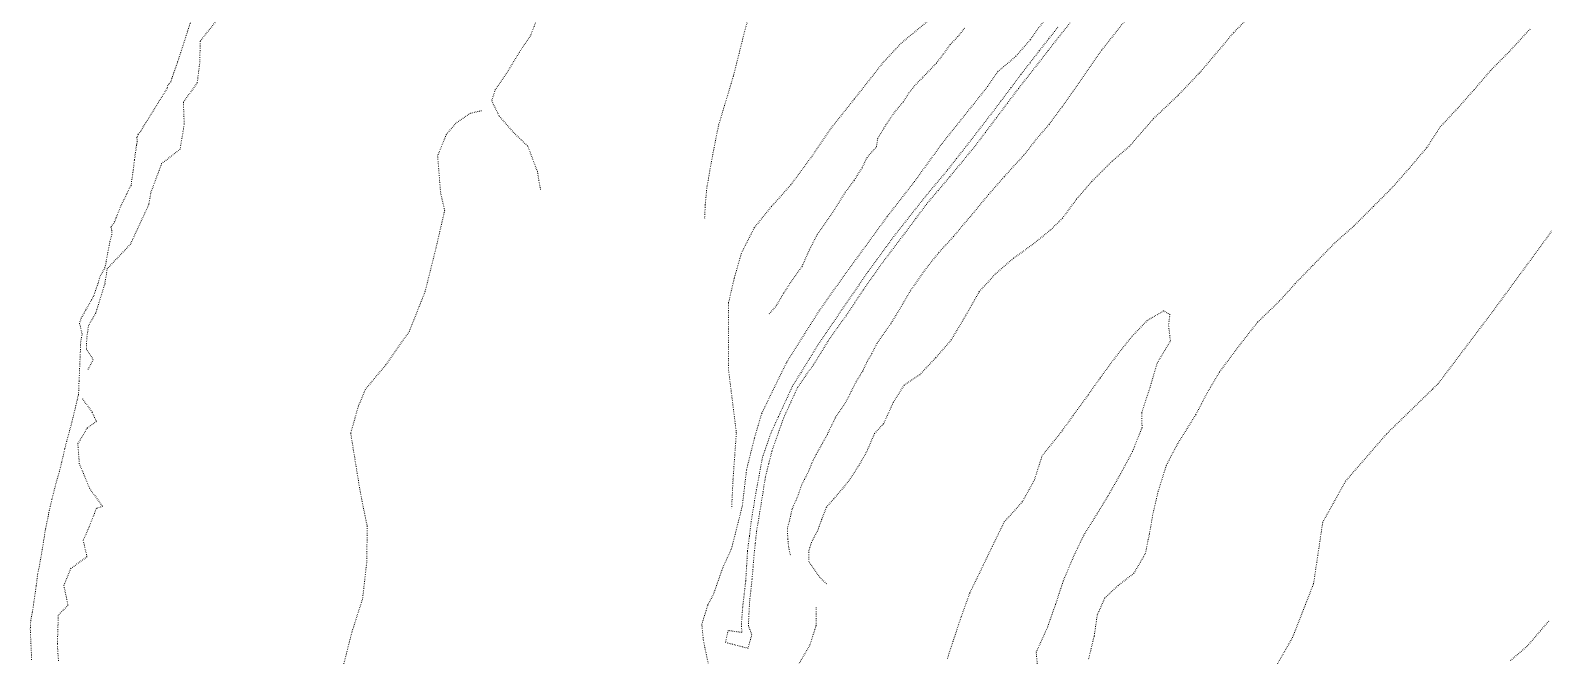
# Model space of a CAD drawing. Extents: x 682410 to 689460, y 7661803 to 7669124.
# Drawn here: x 685293.4 to 685593.4, y 7667316.5 to 7667440.4 of the extents above; entities that cross this region are included whole.
import ezdxf

# ---------------------------------------------------------------- set-up
doc = ezdxf.new("R2010")
doc.units = 0
doc.header["$MEASUREMENT"] = 0
doc.linetypes.add('DOT', pattern=[0.25, 0, -0.25])
doc.layers.add('02 TOE_Line', color=1, linetype='DOT', lineweight=20)

msp = doc.modelspace()

# ---------------------------------------------------------------- linework, layer by layer
at = {"layer": '02 TOE_Line'}
for points in [[(685437.15, 7667447.93, 4273.29), (685435, 7667440.21, 4272.57), (685432.74, 7667431.21, 4271.82), (685429.85, 7667421.66, 4270.95), (685428.73, 7667416.15, 4270.3), (685427.52, 7667409.37, 4268.62), (685427.17, 7667405.65, 4267.37), (685427.06, 7667403.11, 4266.86)], [(685393.9, 7667442.8, 4288.65), (685392.54, 7667439.28, 4288.48), (685390.33, 7667436.01, 4288.33), (685388.14, 7667432.4, 4287.84), (685385.56, 7667428.6, 4287.7), (685384.84, 7667426.38, 4287.29), (685386.33, 7667423.36, 4287.21), (685389.33, 7667419.95, 4286.83), (685392, 7667417.4, 4286.3), (685393.9, 7667412.37, 4286.41), (685394.55, 7667408.59, 4285.33)], [(685444.05, 7667336.42, 4252.96), (685443.7, 7667338.01, 4253.12), (685443.55, 7667339.58, 4253.31), (685443.45, 7667341.71, 4253.35), (685443.9, 7667343.3, 4253.32), (685444.41, 7667345.58, 4253.38), (685445.39, 7667347.73, 4253.45), (685446.2, 7667350.08, 4253.54), (685446.95, 7667351.6, 4253.64), (685447.58, 7667352.84, 4253.73), (685448.35, 7667354.73, 4253.72), (685449.2, 7667356.4, 4253.77), (685450.53, 7667358.76, 4253.78), (685451.38, 7667360.32, 4253.83), (685453.02, 7667363.69, 4253.87), (685455.14, 7667366.88, 4254.11), (685457.07, 7667370.71, 4254.17), (685458.39, 7667372.86, 4254.25), (685459.26, 7667374.73, 4254.33), (685460.22, 7667376.34, 4254.37), (685461.25, 7667378.4, 4254.33), (685464.03, 7667382.33, 4254.5), (685466.04, 7667385.65, 4254.65), (685467.9, 7667388.85, 4254.73), (685470.94, 7667393.16, 4254.86), (685473.48, 7667396.33, 4254.96), (685476.39, 7667399.52, 4255.11), (685479.73, 7667403.48, 4255.24), (685481.75, 7667405.89, 4255.32), (685483.33, 7667407.83, 4255.3), (685486.49, 7667411.42, 4255.38), (685490.37, 7667415.66, 4255.54), (685492.98, 7667419, 4255.58), (685495.33, 7667421.73, 4255.73), (685497.92, 7667425.2, 4255.73), (685500.11, 7667428.28, 4255.78), (685503.28, 7667432.89, 4255.85), (685505.8, 7667436.47, 4256.01), (685508.2, 7667439.48, 4256.09), (685511.25, 7667443.37, 4256.18)], [(685451.2, 7667330.72, 4251.67), (685449.9, 7667331.98, 4252.04), (685448.9, 7667333.39, 4251.94), (685447.71, 7667335.11, 4252.03), (685447.69, 7667337.19, 4251.72), (685448.22, 7667338.9, 4251.72), (685449.5, 7667341.36, 4251.47), (685450.26, 7667343.46, 4251.37), (685451.2, 7667345.89, 4251.36), (685452.64, 7667347.55, 4251.27), (685454.65, 7667349.86, 4251.1), (685455.93, 7667351.52, 4251.02), (685457.66, 7667354.2, 4250.78), (685459.18, 7667356.89, 4250.65), (685460.75, 7667360.49, 4250.69), (685462.53, 7667362.42, 4250.68), (685464.48, 7667366.71, 4250.81), (685466.61, 7667370.08, 4250.57), (685469.69, 7667372.13, 4250.44), (685472.92, 7667375.54, 4250.11), (685475.95, 7667379.05, 4249.62), (685478.86, 7667383.92, 4249.39), (685481.51, 7667388.61, 4249.19), (685484.78, 7667392.17, 4249.39), (685488.29, 7667395.21, 4249.17), (685491.97, 7667397.84, 4248.39), (685495.68, 7667400.86, 4248.14), (685498.02, 7667403.15, 4248.45), (685500.79, 7667406.93, 4248.61), (685503.79, 7667410.39, 4248.46), (685507.94, 7667414.53, 4247.65), (685511.32, 7667417.43, 4246.68), (685516.06, 7667422.88, 4246.14), (685520.96, 7667427.51, 4245.83), (685525.49, 7667432.28, 4245.6), (685531.96, 7667439.94, 4245.19), (685536.49, 7667444.53, 4244.72)], [(685534.5, 7667303.38, 4225.57), (685539.05, 7667312.16, 4226.58), (685543.59, 7667320.04, 4225.91), (685547.77, 7667330.72, 4225.87), (685549.58, 7667342.9, 4226.15), (685554.11, 7667351.03, 4226.64), (685562.28, 7667360.45, 4226.56), (685572.47, 7667370.36, 4225.51), (685583.43, 7667384.85, 4226.82), (685596.44, 7667402.54, 4227.05), (685605.39, 7667414.72, 4227.3), (685618.75, 7667430.32, 4227.62), (685630.19, 7667444.15, 4228.1)], [(685325.18, 7667442.09, 4316.26), (685324.52, 7667440.08, 4316.25), (685324.3, 7667439.36, 4316.24), (685323.17, 7667435.89, 4316.22), (685322.94, 7667435.22, 4316.22), (685322.57, 7667434.1, 4316.22), (685321.82, 7667431.92, 4316.24), (685321.49, 7667430.98, 4316.25), (685321.45, 7667430.86, 4316.25), (685321.21, 7667430.13, 4316.24), (685320.85, 7667429.71, 4316.24), (685320.61, 7667429.43, 4316.24), (685320.49, 7667428.82, 4316.24), (685319, 7667426.45, 4316.23), (685318.25, 7667425.24, 4316.22), (685316.29, 7667422.06, 4316.18), (685315.75, 7667421.23, 4316.2), (685315.3, 7667420.38, 4316.21), (685314.74, 7667419.74, 4316.22), (685314.51, 7667419.16, 4316.23), (685314.51, 7667419.07, 4316.23), (685314.55, 7667418.29, 4316.2), (685314.46, 7667417.74, 4316.19), (685314.44, 7667417.59, 4316.18), (685314, 7667414.6, 4316.18), (685313.77, 7667412.58, 4316.13), (685313.45, 7667410.43, 4316.14), (685313.37, 7667409.63, 4316.11), (685313, 7667409.03, 4316.12), (685312.44, 7667407.82, 4316.13), (685311.33, 7667405.59, 4316.18), (685310.36, 7667403.16, 4316.09), (685310.06, 7667402.41, 4316.06), (685309.93, 7667402.06, 4316.04), (685309.36, 7667401.44, 4316.09), (685309.43, 7667401.21, 4316.04), (685309.52, 7667400.68, 4315.97), (685309.54, 7667399.94, 4315.9), (685309.15, 7667398.46, 4315.82), (685308.41, 7667394.5, 4315.41), (685308.16, 7667393.32, 4315.3), (685307.18, 7667391.53, 4315.56), (685306.79, 7667390.17, 4315.51), (685306.12, 7667388.25, 4315.53), (685305.91, 7667387.66, 4315.53), (685305.5, 7667386.94, 4315.55), (685305.15, 7667386.32, 4315.57), (685304.36, 7667384.94, 4315.62), (685303.48, 7667383.36, 4315.66), (685303.13, 7667382.33, 4315.67), (685303.63, 7667380.25, 4315.58), (685303.39, 7667378.8, 4315.59), (685303.32, 7667377.88, 4315.63), (685303.29, 7667376.55, 4315.64), (685303.27, 7667376.22, 4315.64), (685303.05, 7667370.9, 4315.73), (685303.04, 7667370.79, 4315.74), (685302.93, 7667368.17, 4315.79), (685302.85, 7667367.92, 4315.8), (685302.67, 7667367.11, 4315.8), (685301.62, 7667362.77, 4315.84), (685301.17, 7667361.05, 4315.88), (685300.58, 7667358.92, 4315.96), (685300.18, 7667357.34, 4315.99), (685299.6, 7667354.79, 4315.99), (685299.13, 7667352.99, 4316.03), (685299.03, 7667352.63, 4316.04), (685298.38, 7667350.32, 4316.13), (685297.67, 7667347.51, 4316.18), (685297.65, 7667347.43, 4316.18), (685297.14, 7667345.24, 4316.27), (685296.98, 7667344.44, 4316.28), (685296.4, 7667341.59, 4316.33), (685296.02, 7667339.28, 4316.31), (685295.86, 7667338.25, 4316.3), (685295.6, 7667336.61, 4316.27), (685295.17, 7667334.21, 4316.27), (685294.82, 7667332.53, 4316.31), (685294.82, 7667332.51, 4316.31), (685294.55, 7667330.29, 4316.32), (685294.2, 7667327.9, 4316.37), (685294.08, 7667327.09, 4316.39), (685293.77, 7667324.97, 4316.44), (685293.47, 7667323.5, 4316.55), (685293.37, 7667321.81, 4316.65), (685293.46, 7667319.63, 4316.63), (685293.65, 7667315.53, 4316.58)], [(685329.99, 7667441.89, 4316.29), (685327.02, 7667438.17, 4316.26), (685327.01, 7667434.26, 4316.29), (685326.46, 7667429.92, 4316.34), (685323.72, 7667426.12, 4316.11), (685323.89, 7667421.72, 4315.97), (685323.06, 7667416.79, 4315.79), (685319.41, 7667413.95, 4315.84), (685317.24, 7667408.12, 4315.56), (685316.88, 7667405.88, 4315.5), (685313.22, 7667397.98, 4315.17), (685308.63, 7667393.13, 4315.2), (685308.15, 7667390.11, 4315.35), (685306.33, 7667384.29, 4315.36), (685304.91, 7667381.85, 4315.43), (685304.57, 7667379.42, 4315.45), (685304.49, 7667377.23, 4315.53), (685305.83, 7667375.14, 4315.52), (685304.81, 7667373.14, 4315.51)], [(685427.75, 7667314.96, 4252.76), (685426.78, 7667319.69, 4253.17), (685426.5, 7667322.72, 4253.16), (685427.69, 7667326.52, 4252.86), (685428.82, 7667328.69, 4252.84), (685430.67, 7667333.95, 4252.65), (685432.39, 7667337.71, 4252.58), (685434.52, 7667346.12, 4252.74), (685435.37, 7667353.34, 4253.02), (685436.96, 7667359.68, 4253.26), (685438.39, 7667364.51, 4253.22), (685443.33, 7667374.64, 4253.51), (685449.86, 7667384.95, 4254.05), (685454.73, 7667391.8, 4254.25), (685463.3, 7667403.53, 4254.7), (685468.63, 7667410.36, 4254.83), (685474.14, 7667417.95, 4255.05), (685483.15, 7667429.21, 4255.69), (685485.2, 7667432.18, 4255.68), (685488.78, 7667435.24, 4255.68), (685491.63, 7667438.55, 4255.67), (685494.25, 7667442.17, 4255.81)], [(685497.1, 7667440.97, 4255.05), (685495.23, 7667438.64, 4255.04), (685493.4, 7667436.29, 4255.01), (685491.57, 7667433.94, 4254.97), (685489.74, 7667431.59, 4254.93), (685487.76, 7667428.95, 4254.8), (685485.77, 7667426.3, 4254.67), (685484.05, 7667424.05, 4254.6), (685482.32, 7667421.8, 4254.54), (685480.59, 7667419.55, 4254.48), (685478.8, 7667417.26, 4254.41), (685477.01, 7667414.98, 4254.35), (685475.22, 7667412.69, 4254.28), (685472.98, 7667410.02, 4254.25), (685470.75, 7667407.34, 4254.21), (685468.76, 7667404.84, 4254.09), (685466.78, 7667402.33, 4253.98), (685464.8, 7667399.83, 4253.86), (685463, 7667397.38, 4253.79), (685461.2, 7667394.93, 4253.72), (685459.41, 7667392.48, 4253.65), (685457.66, 7667389.94, 4253.58), (685455.9, 7667387.39, 4253.5), (685454.15, 7667384.85, 4253.43), (685452.6, 7667382.57, 4253.28), (685451.06, 7667380.3, 4253.13), (685449.51, 7667378.02, 4252.98), (685447.84, 7667375.31, 4252.88), (685446.16, 7667372.59, 4252.77), (685444.48, 7667369.88, 4252.67), (685443.05, 7667366.77, 4252.59), (685441.61, 7667363.66, 4252.51), (685440.18, 7667360.55, 4252.42), (685439.36, 7667358.17, 4252.44), (685438.54, 7667355.8, 4252.45), (685437.93, 7667352.57, 4252.42), (685437.31, 7667349.34, 4252.39), (685436.8, 7667346.22, 4252.25), (685436.29, 7667343.11, 4252.11), (685435.93, 7667340.14, 4252.01), (685435.56, 7667337.17, 4251.92), (685435.38, 7667334.21, 4251.86), (685435.2, 7667331.24, 4251.79), (685434.9, 7667328.67, 4251.75), (685434.6, 7667326.11, 4251.71), (685434.33, 7667322.65, 4251.46), (685434.44, 7667321.07, 4250.48), (685431.71, 7667321.46, 4250.71), (685431.19, 7667319.1, 4250.53), (685433.16, 7667318.59, 4250.51), (685435.64, 7667317.95, 4250.49), (685436.41, 7667320.64, 4250.53), (685435.73, 7667322.44, 4251.49), (685435.84, 7667324.76, 4251.67), (685435.96, 7667327.07, 4251.86), (685436.22, 7667329.42, 4251.86), (685436.47, 7667331.76, 4251.85), (685436.67, 7667334.17, 4251.9), (685436.86, 7667336.57, 4251.95), (685437.11, 7667338.87, 4252.08), (685437.36, 7667341.16, 4252.21), (685437.77, 7667343.62, 4252.29), (685438.18, 7667346.08, 4252.36), (685438.64, 7667348.98, 4252.4), (685439.1, 7667351.88, 4252.44), (685439.76, 7667354.49, 4252.48), (685440.42, 7667357.09, 4252.53), (685441.58, 7667360.36, 4252.58), (685442.73, 7667363.63, 4252.63), (685444.15, 7667366.7, 4252.68), (685445.57, 7667369.78, 4252.73), (685447.14, 7667372.02, 4252.81), (685448.72, 7667374.25, 4252.89), (685450.17, 7667376.59, 4253.06), (685451.61, 7667378.93, 4253.23), (685453.4, 7667381.44, 4253.36), (685455.19, 7667383.95, 4253.48), (685456.87, 7667386.47, 4253.58), (685458.54, 7667388.99, 4253.67), (685460.53, 7667391.79, 4253.72), (685462.51, 7667394.58, 4253.77), (685464.64, 7667397.4, 4253.88), (685466.78, 7667400.22, 4253.98), (685468.9, 7667403.05, 4254.14), (685471.02, 7667405.88, 4254.29), (685473.33, 7667408.62, 4254.29), (685475.65, 7667411.36, 4254.29), (685478.09, 7667414.31, 4254.37), (685480.54, 7667417.25, 4254.44), (685482.72, 7667420.14, 4254.55), (685484.9, 7667423.03, 4254.66), (685487.08, 7667425.93, 4254.76), (685489.26, 7667428.82, 4254.86), (685491.18, 7667431.26, 4254.94), (685493.1, 7667433.69, 4255.03), (685495.17, 7667436.35, 4255.05), (685497.24, 7667439, 4255.07), (685499.51, 7667441.85, 4255.1)], [(685471.4, 7667442.27, 4261.2), (685466.01, 7667437.8, 4261.43), (685462.47, 7667434.01, 4261.13), (685456.71, 7667426.72, 4260.73), (685452.14, 7667420.99, 4260.45), (685448.56, 7667415.73, 4260.11), (685444.14, 7667409.72, 4259.58), (685440.29, 7667405.44, 4259.47), (685436.88, 7667401.22, 4259.33), (685434.34, 7667396.2, 4258.66), (685432.92, 7667391.25, 4257.75), (685431.78, 7667386.31, 4257.04), (685431.79, 7667380.65, 4255.8), (685431.81, 7667372.95, 4254.85), (685432.72, 7667365.65, 4254.35), (685433.34, 7667360.64, 4253.81), (685432.68, 7667351.32, 4253.27), (685432.41, 7667345.68, 4252.99)], [(685478.6, 7667440.78, 4259.18), (685477.25, 7667439.1, 4259), (685475.73, 7667437.53, 4258.8), (685474.36, 7667435.62, 4258.62), (685473.02, 7667433.87, 4258.47), (685471.12, 7667431.89, 4258.51), (685470.22, 7667430.95, 4258.54), (685468.97, 7667429.68, 4258.47), (685467.62, 7667428.06, 4258.31), (685466.39, 7667426.11, 4258.23), (685465.26, 7667424.83, 4258.14), (685464.19, 7667423.44, 4258.08), (685463, 7667421.64, 4257.96), (685462.53, 7667420.81, 4257.87), (685461.34, 7667418.89, 4257.8), (685461.13, 7667417.31, 4257.65), (685459.26, 7667415.18, 4257.59), (685458.26, 7667413.11, 4257.39), (685456.67, 7667410.6, 4257.13), (685454.88, 7667408.19, 4257.03), (685452.29, 7667404.03, 4256.82), (685449.36, 7667399.89, 4256.74), (685447.83, 7667396.89, 4256.28), (685446.36, 7667393.58, 4255.95), (685444.15, 7667390.48, 4255.69), (685442.68, 7667388.21, 4255.61), (685441.3, 7667385.87, 4255.65), (685439.75, 7667384.04, 4255.6)], [(685503.17, 7667315.82, 4245.56), (685504.3, 7667320.46, 4245.45), (685504.89, 7667324.54, 4245.46), (685506.39, 7667327.91, 4245.5), (685509.03, 7667330.37, 4245.66), (685512.15, 7667332.79, 4245.77), (685514.42, 7667336.7, 4245.66), (685515.26, 7667340.71, 4245.74), (685515.91, 7667344.5, 4245.82), (685516.96, 7667349.03, 4245.86), (685518.59, 7667354.19, 4245.92), (685520.65, 7667358.16, 4245.93), (685524.45, 7667364.26, 4245.98), (685526.72, 7667368.61, 4246.05), (685529.15, 7667372.71, 4246), (685533.15, 7667378.05, 4246.05), (685536.72, 7667382.59, 4245.86), (685541.05, 7667386.75, 4245.57), (685544.15, 7667390.21, 4245.4), (685547.62, 7667393.78, 4245.23), (685552, 7667398.25, 4244.99), (685555.84, 7667401.67, 4244.88), (685559.63, 7667405.46, 4244.64), (685563.03, 7667408.85, 4244.61), (685566.72, 7667413, 4244.21), (685570.22, 7667417.11, 4243.8), (685572.89, 7667421.22, 4243.65), (685576.41, 7667425.01, 4243.4), (685579.62, 7667428.59, 4243.22), (685582.95, 7667432.49, 4243), (685586.59, 7667436.15, 4242.68), (685590.82, 7667440.76, 4242.41)], [(685382.81, 7667424.42, 4287.53), (685380.61, 7667423.92, 4287.21), (685377.76, 7667421.95, 4287.39), (685375.83, 7667419.69, 4288.01), (685374.13, 7667415.48, 4288.07), (685374.71, 7667408.18, 4287.07), (685375.52, 7667404.65, 4286.59), (685373.8, 7667397.24, 4286.69), (685371.65, 7667388.63, 4286.93), (685368.52, 7667380.74, 4286.79), (685363.88, 7667374.1, 4286.56), (685359.8, 7667369.25, 4287.67), (685358.38, 7667365.8, 4286.84), (685356.89, 7667360.55, 4287.2), (685358.75, 7667349.11, 4285.69), (685360.16, 7667342.07, 4284.7), (685360.08, 7667335.04, 4284.7), (685359.23, 7667327.71, 4284.3), (685357.11, 7667321.09, 4284.57), (685354.67, 7667311.49, 4284.41)], [(685493.11, 7667313.82, 4245.11), (685492.78, 7667317.14, 4245.3), (685494.96, 7667321.95, 4245.41), (685496.66, 7667326.74, 4245.5), (685498.15, 7667331.28, 4245.64), (685500.15, 7667336.03, 4245.84), (685502.21, 7667340.34, 4245.91), (685504.94, 7667344.72, 4245.8), (685507.07, 7667348.2, 4245.82), (685509.52, 7667352.52, 4246.01), (685511.88, 7667356.94, 4245.97), (685513.77, 7667361.66, 4245.92), (685513.7, 7667364.61, 4245.77), (685515.36, 7667369.66, 4245.88), (685516.78, 7667374.45, 4246.19), (685519.39, 7667378.81, 4246.17), (685519.02, 7667381.92, 4246.13), (685519.29, 7667384.07, 4246.11), (685518.04, 7667384.76, 4246.22), (685514.81, 7667382.88, 4246.54), (685511.71, 7667379.66, 4246.96), (685508.63, 7667375.79, 4247.37), (685505.44, 7667371.46, 4247.94), (685503.08, 7667368.1, 4248.18), (685500.11, 7667364.07, 4248.66), (685497.92, 7667361, 4248.81), (685493.95, 7667356.05, 4249.43), (685492.43, 7667351.28, 4249.77), (685490.03, 7667346.93, 4250.1), (685486.45, 7667342.98, 4250.37), (685484.07, 7667338.12, 4250.58), (685481.82, 7667333.43, 4250.74), (685479.61, 7667328.88, 4251.07), (685477.87, 7667324.05, 4251.12), (685476.29, 7667319.3, 4251.18), (685475.18, 7667315.91, 4251.08)], [(685303.74, 7667367.36, 4315.74), (685305.66, 7667364.66, 4315.73), (685306.48, 7667362.84, 4315.52), (685304.66, 7667361.57, 4315.66), (685302.8, 7667358.45, 4315.84), (685303.09, 7667354.55, 4315.75), (685305.12, 7667349.63, 4315.74), (685307.7, 7667346.04, 4315.83), (685306.49, 7667345.67, 4315.85), (685304.98, 7667341.84, 4315.96), (685303.86, 7667339.3, 4316.02), (685304.61, 7667336.08, 4315.98), (685301.4, 7667333.74, 4316.03), (685300.02, 7667330.38, 4316.13), (685300.85, 7667326.47, 4316.23), (685298.93, 7667324.52, 4316.28), (685298.74, 7667318.72, 4316.64), (685298.96, 7667315.43, 4316.46)], [(685434.35, 7667275.83, 4251.66), (685436.66, 7667279.32, 4251.69), (685438.57, 7667283.56, 4251.66), (685440.89, 7667285.96, 4251.4), (685442.83, 7667290.17, 4251.43), (685443.12, 7667296.83, 4251.52), (685443.33, 7667301.43, 4251.38), (685443.68, 7667308.91, 4251.51), (685444.17, 7667310.75, 4251.51), (685445.69, 7667314.73, 4251.55), (685447.93, 7667318.61, 4251.52), (685449.14, 7667322.4, 4251.49), (685449.15, 7667326.21, 4251.58)], [(685594.38, 7667323.29, 4205.03), (685592.75, 7667321.43, 4205.04), (685590.06, 7667318.32, 4205.17), (685586.84, 7667315.51, 4205.31)]]:
    msp.add_polyline3d(points, dxfattribs=at)

doc.saveas('drawing.dxf')
